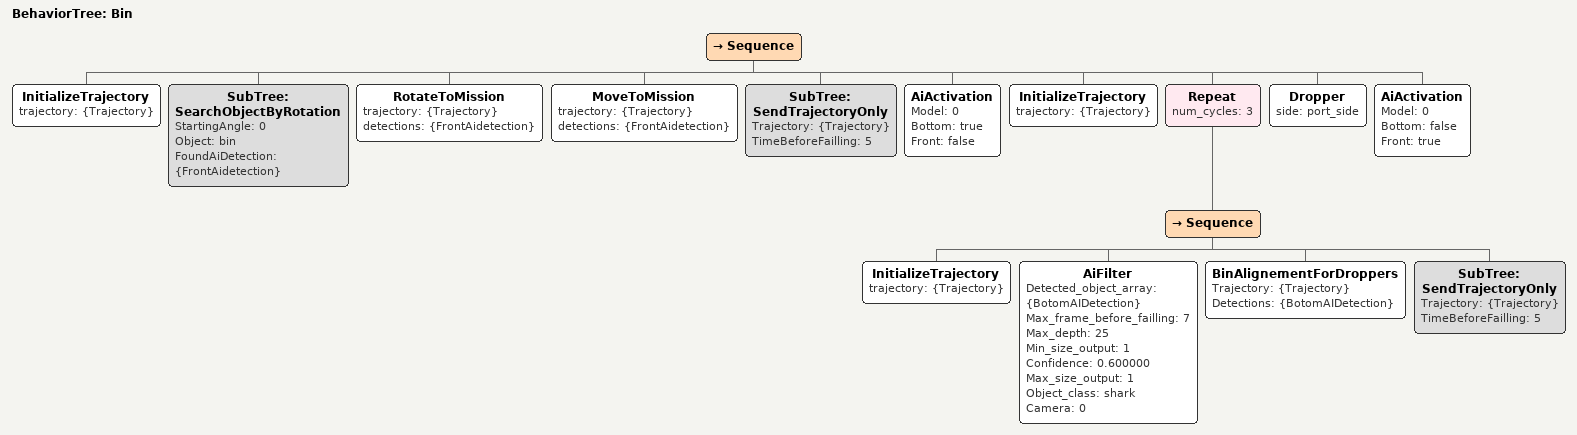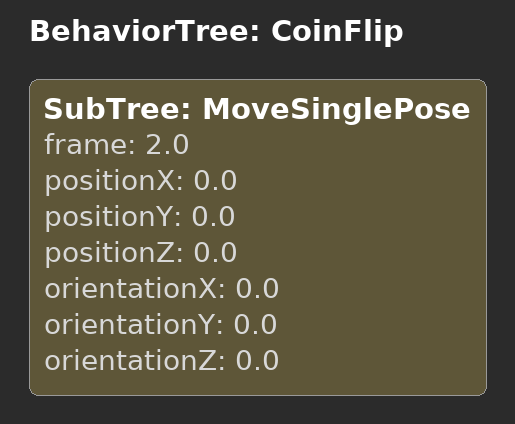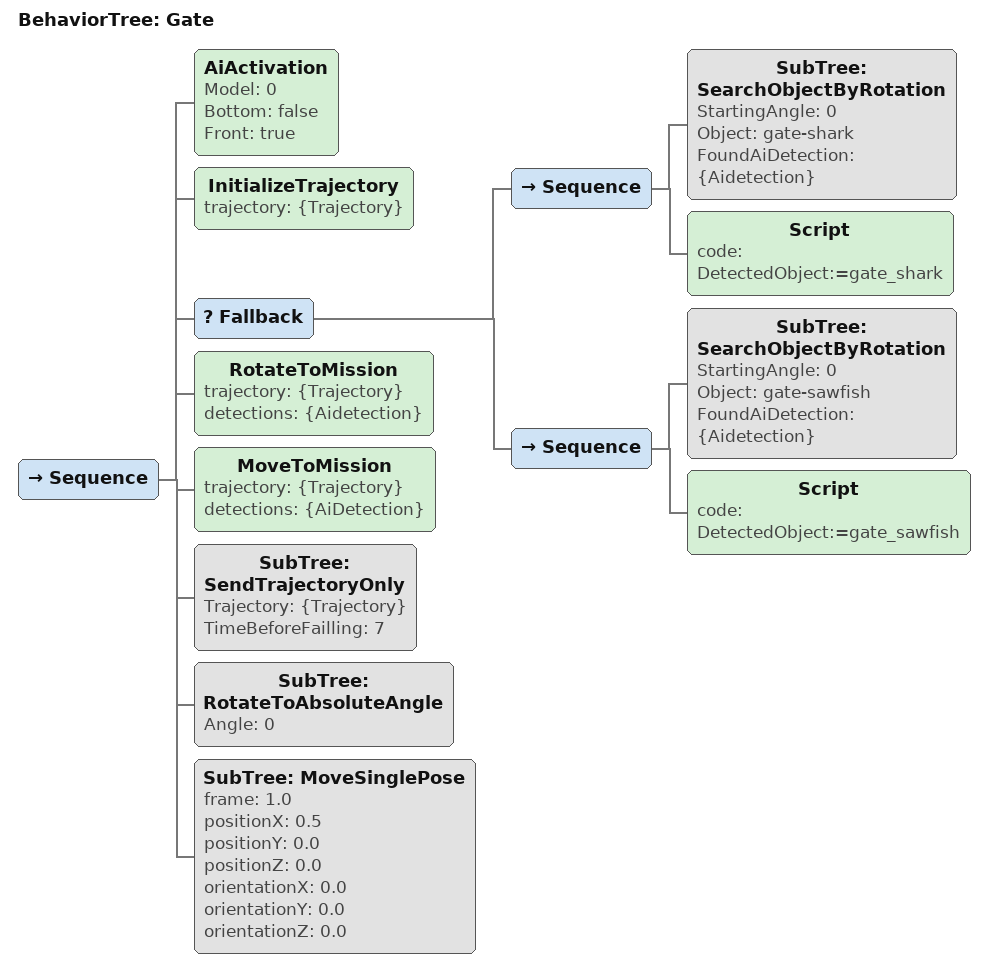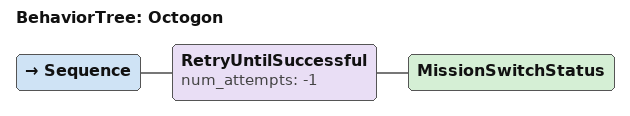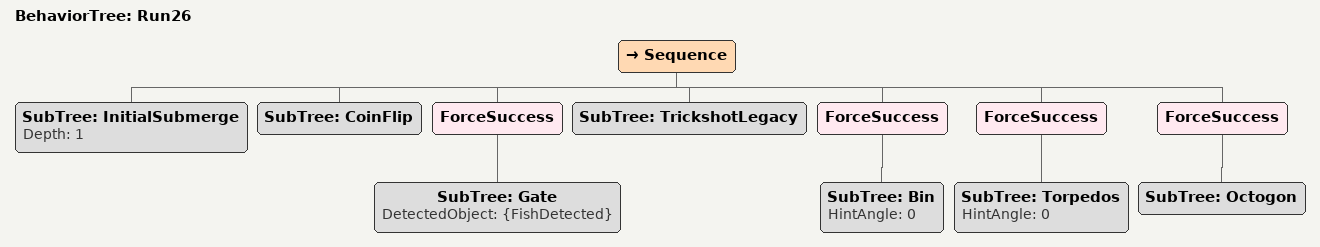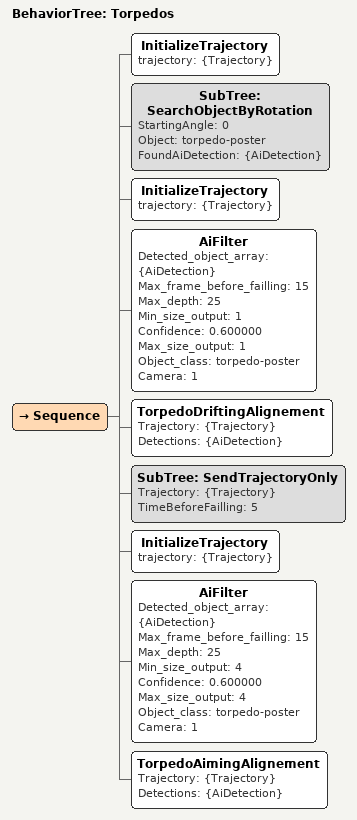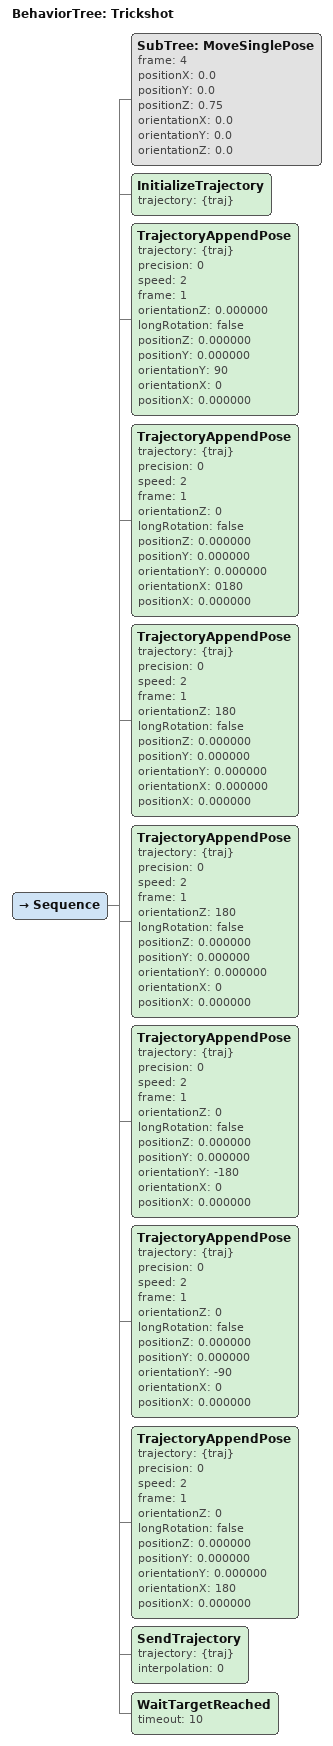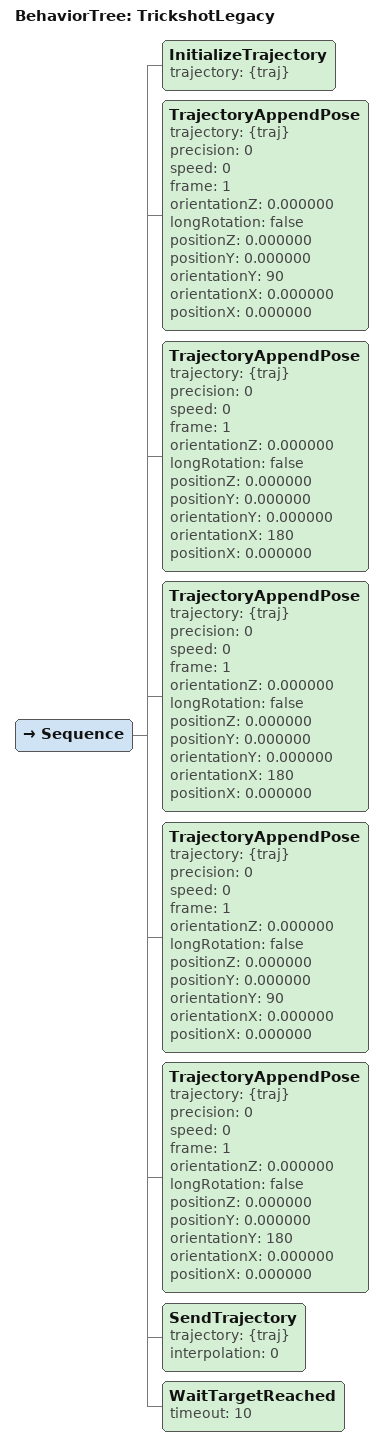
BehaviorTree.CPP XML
<?xml version="1.0" encoding="UTF-8"?>
<root BTCPP_format="4"
      main_tree_to_execute="Run26">
  <BehaviorTree ID="Bin">
    <Sequence>
      <InitializeTrajectory trajectory="{Trajectory}"/>
      <SubTree ID="SearchObjectByRotation"
               StartingAngle="0"
               Object="bin"
               FoundAiDetection="{FrontAidetection}"/>
      <RotateToMission trajectory="{Trajectory}"
                       detections="{FrontAidetection}"/>
      <MoveToMission trajectory="{Trajectory}"
                     detections="{FrontAidetection}"/>
      <SubTree ID="SendTrajectoryOnly"
               Trajectory="{Trajectory}"
               TimeBeforeFailling="5"/>
      <AiActivation Model="0"
                    Bottom="true"
                    Front="false"/>
      <InitializeTrajectory trajectory="{Trajectory}"/>
      <Repeat num_cycles="3">
        <Sequence>
          <InitializeTrajectory trajectory="{Trajectory}"/>
          <AiFilter Detected_object_array="{BotomAIDetection}"
                    Max_frame_before_failling="7"
                    Max_depth="25"
                    Min_size_output="1"
                    Confidence="0.600000"
                    Max_size_output="1"
                    Object_class="shark"
                    Camera="0"/>
          <BinAlignementForDroppers Trajectory="{Trajectory}"
                                    Detections="{BotomAIDetection}"/>
          <SubTree ID="SendTrajectoryOnly"
                   Trajectory="{Trajectory}"
                   TimeBeforeFailling="5"/>
        </Sequence>
      </Repeat>
      <Dropper side="port_side"/>
      <AiActivation Model="0"
                    Bottom="false"
                    Front="true"/>
    </Sequence>
  </BehaviorTree>

  <BehaviorTree ID="CoinFlip">
    <SubTree ID="MoveSinglePose"
             frame="2.0"
             positionX="0.0"
             positionY="0.0"
             positionZ="0.0"
             orientationX="0.0"
             orientationY="0.0"
             orientationZ="0.0"/>
  </BehaviorTree>

  <BehaviorTree ID="Gate">
    <Sequence>
      <AiActivation Model="0"
                    Bottom="false"
                    Front="true"/>
      <InitializeTrajectory trajectory="{Trajectory}"/>
      <Fallback>
        <Sequence>
          <SubTree ID="SearchObjectByRotation"
                   StartingAngle="0"
                   Object="gate-shark"
                   FoundAiDetection="{Aidetection}"/>
          <Script code="DetectedObject:=gate_shark"/>
        </Sequence>
        <Sequence>
          <SubTree ID="SearchObjectByRotation"
                   StartingAngle="0"
                   Object="gate-sawfish"
                   FoundAiDetection="{Aidetection}"/>
          <Script code="DetectedObject:=gate_sawfish"/>
        </Sequence>
      </Fallback>
      <RotateToMission trajectory="{Trajectory}"
                       detections="{Aidetection}"/>
      <MoveToMission trajectory="{Trajectory}"
                     detections="{AiDetection}"/>
      <SubTree ID="SendTrajectoryOnly"
               Trajectory="{Trajectory}"
               TimeBeforeFailling="7"/>
      <SubTree ID="RotateToAbsoluteAngle"
               Angle="0"/>
      <SubTree ID="MoveSinglePose"
               frame="1.0"
               positionX="0.5"
               positionY="0.0"
               positionZ="0.0"
               orientationX="0.0"
               orientationY="0.0"
               orientationZ="0.0"/>
    </Sequence>
  </BehaviorTree>

  <BehaviorTree ID="Octogon">
    <Sequence>
      <RetryUntilSuccessful num_attempts="-1">
        <MissionSwitchStatus/>
      </RetryUntilSuccessful>
    </Sequence>
  </BehaviorTree>

  <BehaviorTree ID="Run26">
    <Sequence>
      <SubTree ID="InitialSubmerge"
               Depth="1"/>
      <SubTree ID="CoinFlip"/>
      <ForceSuccess>
        <SubTree ID="Gate"
                 DetectedObject="{FishDetected}"/>
      </ForceSuccess>
      <SubTree ID="TrickshotLegacy"/>
      <ForceSuccess>
        <SubTree ID="Bin"
                 HintAngle="0"/>
      </ForceSuccess>
      <ForceSuccess>
        <SubTree ID="Torpedos"
                 HintAngle="0"/>
      </ForceSuccess>
      <ForceSuccess>
        <SubTree ID="Octogon"/>
      </ForceSuccess>
    </Sequence>
  </BehaviorTree>

  <BehaviorTree ID="Torpedos">
    <Sequence>
      <InitializeTrajectory trajectory="{Trajectory}"/>
      <SubTree ID="SearchObjectByRotation"
               StartingAngle="0"
               Object="torpedo-poster"
               FoundAiDetection="{AiDetection}"/>
      <InitializeTrajectory trajectory="{Trajectory}"/>
      <AiFilter Detected_object_array="{AiDetection}"
                Max_frame_before_failling="15"
                Max_depth="25"
                Min_size_output="1"
                Confidence="0.600000"
                Max_size_output="1"
                Object_class="torpedo-poster"
                Camera="1"/>
      <TorpedoDriftingAlignement Trajectory="{Trajectory}"
                                 Detections="{AiDetection}"/>
      <SubTree ID="SendTrajectoryOnly"
               Trajectory="{Trajectory}"
               TimeBeforeFailling="5"/>
      <InitializeTrajectory trajectory="{Trajectory}"/>
      <AiFilter Detected_object_array="{AiDetection}"
                Max_frame_before_failling="15"
                Max_depth="25"
                Min_size_output="4"
                Confidence="0.600000"
                Max_size_output="4"
                Object_class="torpedo-poster"
                Camera="1"/>
      <TorpedoAimingAlignement Trajectory="{Trajectory}"
                               Detections="{AiDetection}"/>
    </Sequence>
  </BehaviorTree>

  <BehaviorTree ID="Trickshot">
    <Sequence>
      <SubTree ID="MoveSinglePose"
               frame="4"
               positionX="0.0"
               positionY="0.0"
               positionZ="0.75"
               orientationX="0.0"
               orientationY="0.0"
               orientationZ="0.0"/>
      <InitializeTrajectory trajectory="{traj}"/>
      <TrajectoryAppendPose trajectory="{traj}"
                            precision="0"
                            speed="2"
                            frame="1"
                            orientationZ="0.000000"
                            longRotation="false"
                            positionZ="0.000000"
                            positionY="0.000000"
                            orientationY="90"
                            orientationX="0"
                            positionX="0.000000"/>
      <TrajectoryAppendPose trajectory="{traj}"
                            precision="0"
                            speed="2"
                            frame="1"
                            orientationZ="0"
                            longRotation="false"
                            positionZ="0.000000"
                            positionY="0.000000"
                            orientationY="0.000000"
                            orientationX="0180"
                            positionX="0.000000"/>
      <TrajectoryAppendPose trajectory="{traj}"
                            precision="0"
                            speed="2"
                            frame="1"
                            orientationZ="180"
                            longRotation="false"
                            positionZ="0.000000"
                            positionY="0.000000"
                            orientationY="0.000000"
                            orientationX="0.000000"
                            positionX="0.000000"/>
      <TrajectoryAppendPose trajectory="{traj}"
                            precision="0"
                            speed="2"
                            frame="1"
                            orientationZ="180"
                            longRotation="false"
                            positionZ="0.000000"
                            positionY="0.000000"
                            orientationY="0.000000"
                            orientationX="0"
                            positionX="0.000000"/>
      <TrajectoryAppendPose trajectory="{traj}"
                            precision="0"
                            speed="2"
                            frame="1"
                            orientationZ="0"
                            longRotation="false"
                            positionZ="0.000000"
                            positionY="0.000000"
                            orientationY="-180"
                            orientationX="0"
                            positionX="0.000000"/>
      <TrajectoryAppendPose trajectory="{traj}"
                            precision="0"
                            speed="2"
                            frame="1"
                            orientationZ="0"
                            longRotation="false"
                            positionZ="0.000000"
                            positionY="0.000000"
                            orientationY="-90"
                            orientationX="0"
                            positionX="0.000000"/>
      <TrajectoryAppendPose trajectory="{traj}"
                            precision="0"
                            speed="2"
                            frame="1"
                            orientationZ="0"
                            longRotation="false"
                            positionZ="0.000000"
                            positionY="0.000000"
                            orientationY="0.000000"
                            orientationX="180"
                            positionX="0.000000"/>
      <SendTrajectory trajectory="{traj}"
                      interpolation="0"/>
      <WaitTargetReached timeout="10"/>
    </Sequence>
  </BehaviorTree>

  <BehaviorTree ID="TrickshotLegacy">
    <Sequence>
      <InitializeTrajectory trajectory="{traj}"/>
      <TrajectoryAppendPose trajectory="{traj}"
                            precision="0"
                            speed="0"
                            frame="1"
                            orientationZ="0.000000"
                            longRotation="false"
                            positionZ="0.000000"
                            positionY="0.000000"
                            orientationY="90"
                            orientationX="0.000000"
                            positionX="0.000000"/>
      <TrajectoryAppendPose trajectory="{traj}"
                            precision="0"
                            speed="0"
                            frame="1"
                            orientationZ="0.000000"
                            longRotation="false"
                            positionZ="0.000000"
                            positionY="0.000000"
                            orientationY="0.000000"
                            orientationX="180"
                            positionX="0.000000"/>
      <TrajectoryAppendPose trajectory="{traj}"
                            precision="0"
                            speed="0"
                            frame="1"
                            orientationZ="0.000000"
                            longRotation="false"
                            positionZ="0.000000"
                            positionY="0.000000"
                            orientationY="0.000000"
                            orientationX="180"
                            positionX="0.000000"/>
      <TrajectoryAppendPose trajectory="{traj}"
                            precision="0"
                            speed="0"
                            frame="1"
                            orientationZ="0.000000"
                            longRotation="false"
                            positionZ="0.000000"
                            positionY="0.000000"
                            orientationY="90"
                            orientationX="0.000000"
                            positionX="0.000000"/>
      <TrajectoryAppendPose trajectory="{traj}"
                            precision="0"
                            speed="0"
                            frame="1"
                            orientationZ="0.000000"
                            longRotation="false"
                            positionZ="0.000000"
                            positionY="0.000000"
                            orientationY="180"
                            orientationX="0.000000"
                            positionX="0.000000"/>
      <SendTrajectory trajectory="{traj}"
                      interpolation="0"/>
      <WaitTargetReached timeout="10"/>
    </Sequence>
  </BehaviorTree>

</root>
